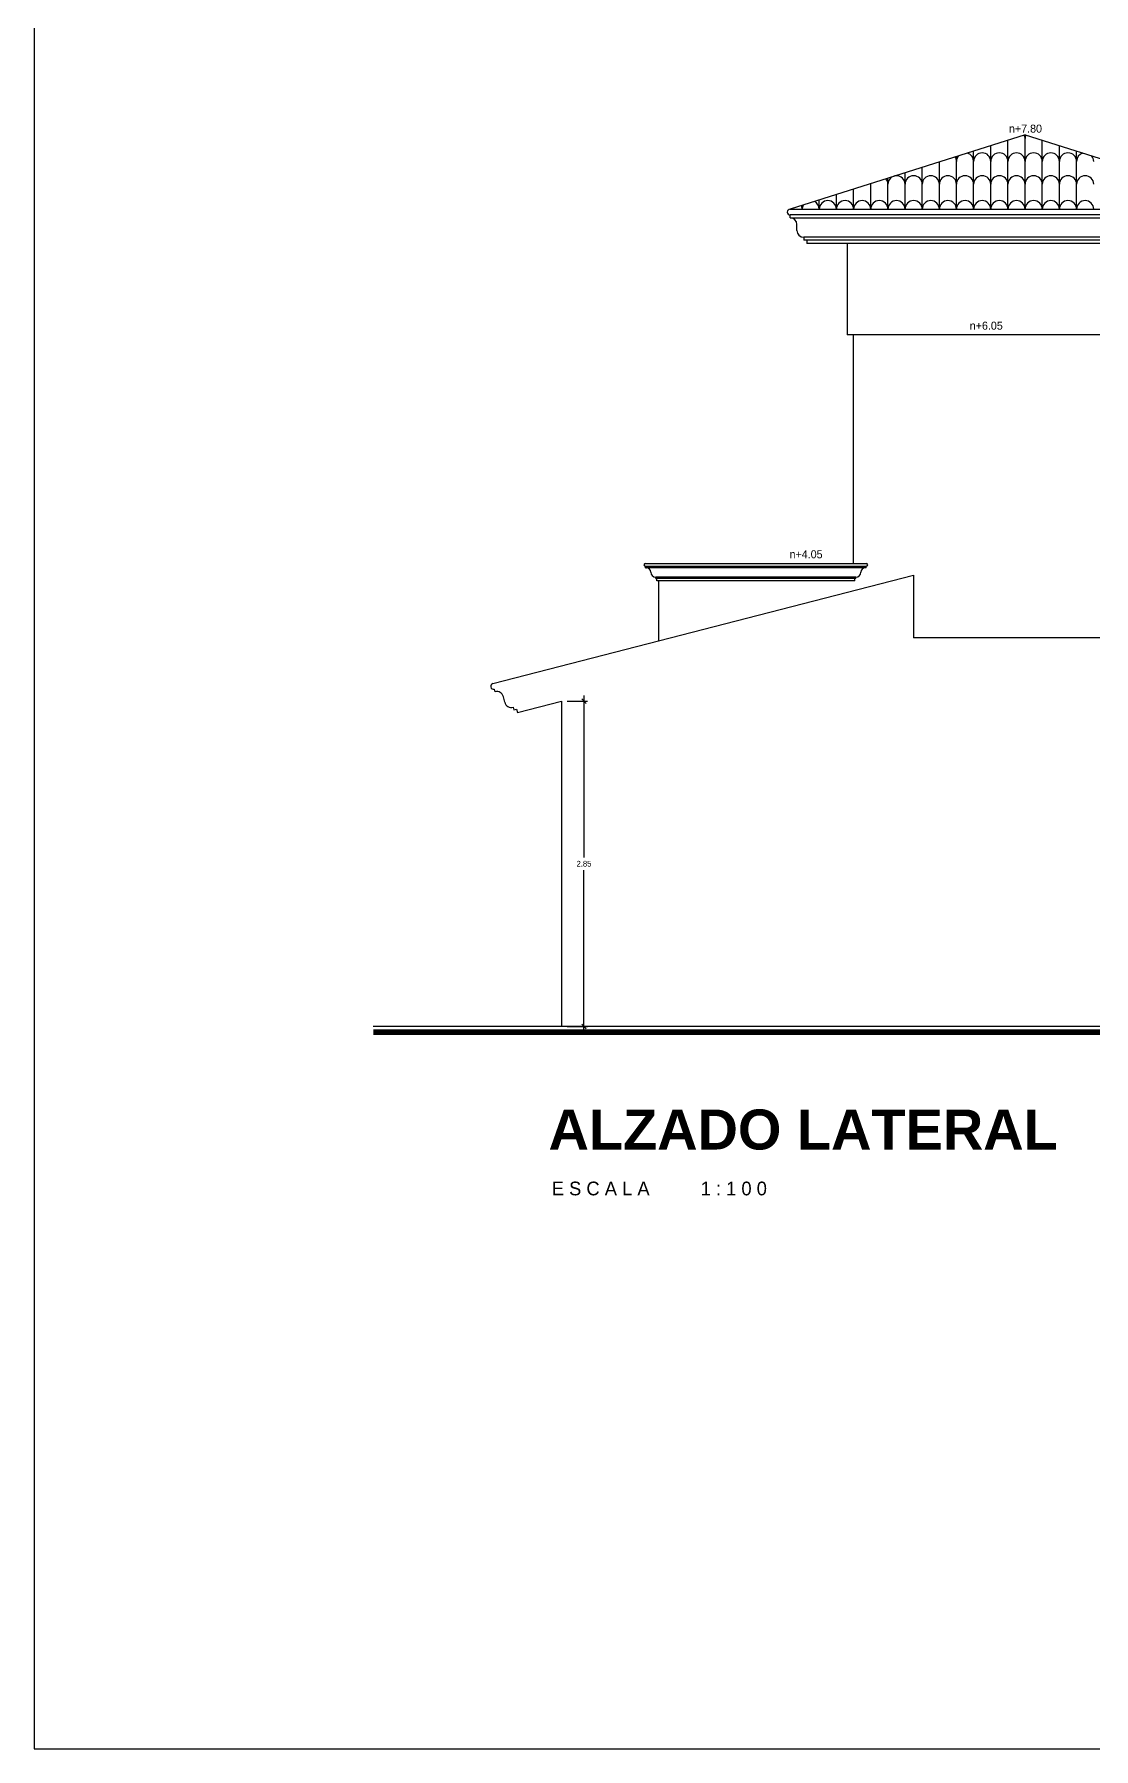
# Model space of a CAD drawing. Extents: x 12 to 127, y -37 to 29.
# Drawn here: x 11.96 to 21.23, y -37.06 to -22.06 of the extents above; entities that cross this region are included whole.
import ezdxf

# ---------------------------------------------------------------- set-up
doc = ezdxf.new("R2010")
doc.units = 0
doc.header["$PDMODE"] = 34
doc.layers.get('0').update_dxf_attribs({"linetype": 'CONTINUOUS'})
doc.layers.get('DEFPOINTS').update_dxf_attribs({"linetype": 'CONTINUOUS'})
for name, color, linetype in [('ALZADO', 1, 'CONTINUOUS'), ('CINT', 7, 'CONTINUOUS'), ('NIVELES', 7, 'CONTINUOUS'), ('TEJES', 7, 'CONTINUOUS'), ('TEXTOS', 7, 'CONTINUOUS')]:
    doc.layers.add(name, color=color, linetype=linetype)
doc.styles.add('E50', font='SWZ721LE.TTF', dxfattribs={"height": 0.05})
doc.styles.add('EJES', font='swisseb.ttf')
doc.dimstyles.new('E50', dxfattribs={"dimscale": 0.5, "dimtxt": 0.05, "dimasz": 0.03, "dimexe": 0.07, "dimexo": 0.03, "dimgap": 0.0505, "dimtad": 0, "dimtih": 1, "dimtoh": 1, "dimzin": 1, "dimtxsty": 'E50', "dimcen": 0.02, "dimdle": 0.1, "dimclrd": 5, "dimclre": 5, "dimclrt": 2, "dimaunit": 1, "dimazin": 3, "dimtfac": 1, "dimtix": 1, "dimtofl": 0, "dimtmove": 0, "dimatfit": 3, "dimtolj": 1, "dimtzin": 0})

# ---------------------------------------------------------------- blocks, each defined once
blk = doc.blocks.new('_OBLIQUE')
at = {"color": 0, "linetype": 'BYBLOCK'}
blk.add_line((-0.5, -0.5), (0.5, 0.5), dxfattribs=at)
blk = doc.blocks.new('*D656')
at = {"color": 5, "linetype": 'BYBLOCK'}
for p, q in [((16.622, -27.895), (16.799, -27.895)), ((16.769, -27.845), (16.769, -29.262)), ((16.769, -30.79), (16.769, -29.373)), ((16.622, -30.74), (16.799, -30.74))]:
    blk.add_line(p, q, dxfattribs=at)
at = {"layer": 'DEFPOINTS', "color": 0, "linetype": 'BYBLOCK'}
for p in [(16.572, -27.895), (16.572, -30.74), (16.769, -30.74)]:
    blk.add_point(p, dxfattribs=at)
at = {"color": 5, "linetype": 'BYBLOCK', "xscale": 0.04, "yscale": 0.04, "zscale": 0.04}
for p, rotation in [((16.769, -27.895), 90), ((16.769, -30.74), 270)]:
    blk.add_blockref('_OBLIQUE', p, dxfattribs=dict(at, rotation=rotation))
at = {"color": 7, "linetype": 'BYBLOCK', "insert": (16.769, -29.317), "char_height": 0.05, "attachment_point": 5, "style": 'E50'}
blk.add_mtext('\\A1;2.85', dxfattribs=at)

msp = doc.modelspace()

# ---------------------------------------------------------------- linework, layer by layer
at = {"layer": 'ALZADO'}
for p, q in [((20.627, -22.94), (18.572, -23.59)), ((20.627, -22.94), (22.682, -23.59)), ((20.627, -23.59), (20.627, -22.94)), ((20.177, -23.59), (20.177, -23.082)), ((20.327, -23.59), (20.327, -23.034)), ((20.477, -23.59), (20.477, -22.987)), ((20.777, -23.59), (20.777, -22.987)), ((20.927, -23.59), (20.927, -23.034)), ((21.077, -23.59), (21.077, -23.082)), ((19.727, -23.59), (19.727, -23.224)), ((19.877, -23.59), (19.877, -23.177)), ((20.027, -23.59), (20.027, -23.129)), ((19.277, -23.59), (19.277, -23.367)), ((19.427, -23.59), (19.427, -23.319)), ((19.577, -23.59), (19.577, -23.272)), ((18.827, -23.59), (18.827, -23.509)), ((18.977, -23.59), (18.977, -23.461)), ((19.127, -23.59), (19.127, -23.414)), ((18.572, -23.59), (22.682, -23.59)), ((22.682, -23.64), (18.572, -23.64)), ((18.572, -23.665), (18.572, -23.64)), ((18.572, -23.665), (22.682, -23.665)), ((18.677, -23.59), (18.677, -23.556)), ((18.632, -23.775), (18.632, -23.725)), ((22.562, -23.835), (18.692, -23.835)), ((18.692, -23.835), (18.692, -23.86)), ((22.562, -23.86), (18.692, -23.86)), ((18.717, -23.86), (18.717, -23.89)), ((22.537, -23.89), (18.717, -23.89)), ((19.072, -23.89), (19.072, -24.69)), ((22.182, -24.69), (19.072, -24.69)), ((19.122, -24.69), (19.122, -26.69)), ((17.306, -26.69), (19.238, -26.69)), ((19.238, -26.715), (17.306, -26.715)), ((17.306, -26.727), (17.306, -26.715)), ((19.238, -26.727), (17.306, -26.727)), ((17.306, -26.727), (17.316, -26.727)), ((19.147, -26.808), (17.397, -26.808)), ((17.397, -26.821), (17.397, -26.808)), ((19.139, -26.821), (17.397, -26.821)), ((17.397, -26.821), (17.407, -26.821)), ((17.407, -26.84), (17.407, -26.821)), ((19.137, -26.84), (17.407, -26.84)), ((17.422, -26.84), (17.422, -27.367)), ((19.137, -26.84), (19.137, -26.821)), ((19.147, -26.821), (19.137, -26.821)), ((19.147, -26.821), (19.147, -26.808)), ((19.238, -26.727), (19.228, -26.727)), ((19.238, -26.727), (19.238, -26.715))]:
    msp.add_line(p, q, dxfattribs=at)
at = {"layer": 'ALZADO', "color": 4}
for p, q in [((15.972, -27.74), (19.652, -26.793)), ((19.652, -26.793), (19.652, -27.34)), ((22.488, -27.34), (19.652, -27.34)), ((15.991, -27.812), (15.985, -27.788)), ((16.076, -27.904), (16.064, -27.855)), ((16.187, -27.994), (16.572, -27.895)), ((16.572, -27.895), (16.572, -30.74)), ((16.149, -27.947), (16.156, -27.971)), ((16.156, -27.971), (16.18, -27.965)), ((16.18, -27.965), (16.187, -27.994)), ((22.372, -30.74), (14.926, -30.74))]:
    msp.add_line(p, q, dxfattribs=at)
at = {"layer": 'ALZADO', "color": 6, "const_width": 0.05}
msp.add_lwpolyline([(35.784, -30.94), (22.322, -30.94), (22.322, -30.79), (14.926, -30.79)], dxfattribs=at)
at = {"layer": 'ALZADO'}
for centre, radius, start, end in [((20.552, -22.972), 0.075, 360, 24.0504), ((20.702, -22.972), 0.075, 155.9496, 180), ((20.102, -23.172), 0.075, 360, 75.3563), ((20.252, -23.172), 0.075, 360, 180), ((20.402, -23.172), 0.075, 360, 180), ((20.552, -23.172), 0.075, 360, 180), ((20.702, -23.172), 0.075, 360, 180), ((20.852, -23.172), 0.075, 360, 180), ((21.002, -23.172), 0.075, 360, 180), ((21.152, -23.172), 0.075, 104.6437, 180), ((19.952, -23.172), 0.075, 360, 31.6207), ((20.102, -23.172), 0.075, 139.7482, 180), ((21.152, -23.172), 0.075, 360, 40.2518), ((19.352, -23.372), 0.075, 360, 39.4524), ((19.502, -23.372), 0.075, 360, 180), ((19.652, -23.372), 0.075, 360, 180), ((19.802, -23.372), 0.075, 360, 180), ((19.952, -23.372), 0.075, 360, 180), ((20.102, -23.372), 0.075, 360, 180), ((20.252, -23.372), 0.075, 360, 180), ((20.402, -23.372), 0.075, 360, 180), ((20.552, -23.372), 0.075, 360, 180), ((20.702, -23.372), 0.075, 360, 180), ((20.852, -23.372), 0.075, 360, 180), ((21.002, -23.372), 0.075, 360, 180), ((21.152, -23.372), 0.075, 360, 180), ((18.752, -23.59), 0.075, 360, 63.9198), ((18.902, -23.59), 0.075, 360, 180), ((19.052, -23.59), 0.075, 360, 180), ((19.202, -23.59), 0.075, 360, 180), ((19.352, -23.59), 0.075, 360, 180), ((19.502, -23.59), 0.075, 360, 180), ((19.652, -23.59), 0.075, 360, 180), ((19.802, -23.59), 0.075, 360, 180), ((19.952, -23.59), 0.075, 360, 180), ((20.102, -23.59), 0.075, 360, 180), ((20.252, -23.59), 0.075, 360, 180), ((20.402, -23.59), 0.075, 360, 180), ((20.552, -23.59), 0.075, 360, 180), ((20.702, -23.59), 0.075, 360, 180), ((20.852, -23.59), 0.075, 360, 180), ((21.002, -23.59), 0.075, 360, 180), ((21.152, -23.59), 0.075, 360, 180), ((18.572, -23.615), 0.025, 90, 270), ((18.572, -23.725), 0.06, 0, 90), ((18.602, -23.59), 0.075, 360, 24.4807), ((18.752, -23.59), 0.075, 151.1847, 180), ((18.692, -23.775), 0.06, 180, 270), ((17.306, -26.702), 0.0125, 90, 270), ((19.238, -26.702), 0.0125, 270, 90), ((17.316, -26.765), 0.0375, 0, 90), ((17.397, -26.765), 0.0437, 180, 270), ((19.147, -26.765), 0.0437, 270, 0), ((19.228, -26.765), 0.0375, 90, 180)]:
    msp.add_arc(centre, radius, start, end, dxfattribs=at)
at = {"layer": 'ALZADO', "color": 4}
for centre, radius, start, end in [((15.978, -27.764), 0.025, 104.4208, 284.4208), ((16.006, -27.87), 0.06, 14.4208, 104.4208), ((16.134, -27.889), 0.06, 194.4208, 284.4208)]:
    msp.add_arc(centre, radius, start, end, dxfattribs=at)
at = {"layer": 'DEFPOINTS'}
msp.add_lwpolyline([(11.961, -37.06), (101.961, -37.06), (101.961, 22.94), (11.961, 22.94)], close=True, dxfattribs=at)

# ---------------------------------------------------------------- texts
at = {"layer": 'NIVELES'}
for s, p in [('n+7.80', (20.486, -22.92)), ('n+6.05', (20.143, -24.644)), ('n+4.05', (18.567, -26.644))]:
    msp.add_text(s, height=0.07, dxfattribs=at).set_placement(p)
at = {"layer": 'TEJES', "color": 6, "ltscale": 0.5, "style": 'EJES'}
msp.add_text('ALZADO LATERAL', height=0.35, dxfattribs=at).set_placement((16.459, -31.817))
at = {"layer": 'TEXTOS'}
msp.add_text('E S C A L A          1 : 1 0 0', height=0.12, dxfattribs=at).set_placement((16.487, -32.218))

# ---------------------------------------------------------------- dimensions: what is measured, and where the dimension line sits
at = {"layer": 'CINT'}
dim = msp.add_linear_dim(base=(16.7685, -30.7395), p1=(16.5721, -27.895), p2=(16.5721, -30.7395), angle=90, dimstyle='E50', override={"dimscale": 1, "dimtxt": 0.06, "dimasz": 0.04, "dimexe": 0.03, "dimexo": 0.05, "dimgap": 0.03, "dimblk1": 'OBLIQUE', "dimblk2": 'OBLIQUE', "dimsah": 1, "dimdle": 0.05, "dimclrt": 7}, dxfattribs=at)
dim.commit()
dim.dimension.update_dxf_attribs({"geometry": '*D656', "text_midpoint": (16.7685, -29.3173)})

doc.saveas('drawing.dxf')
